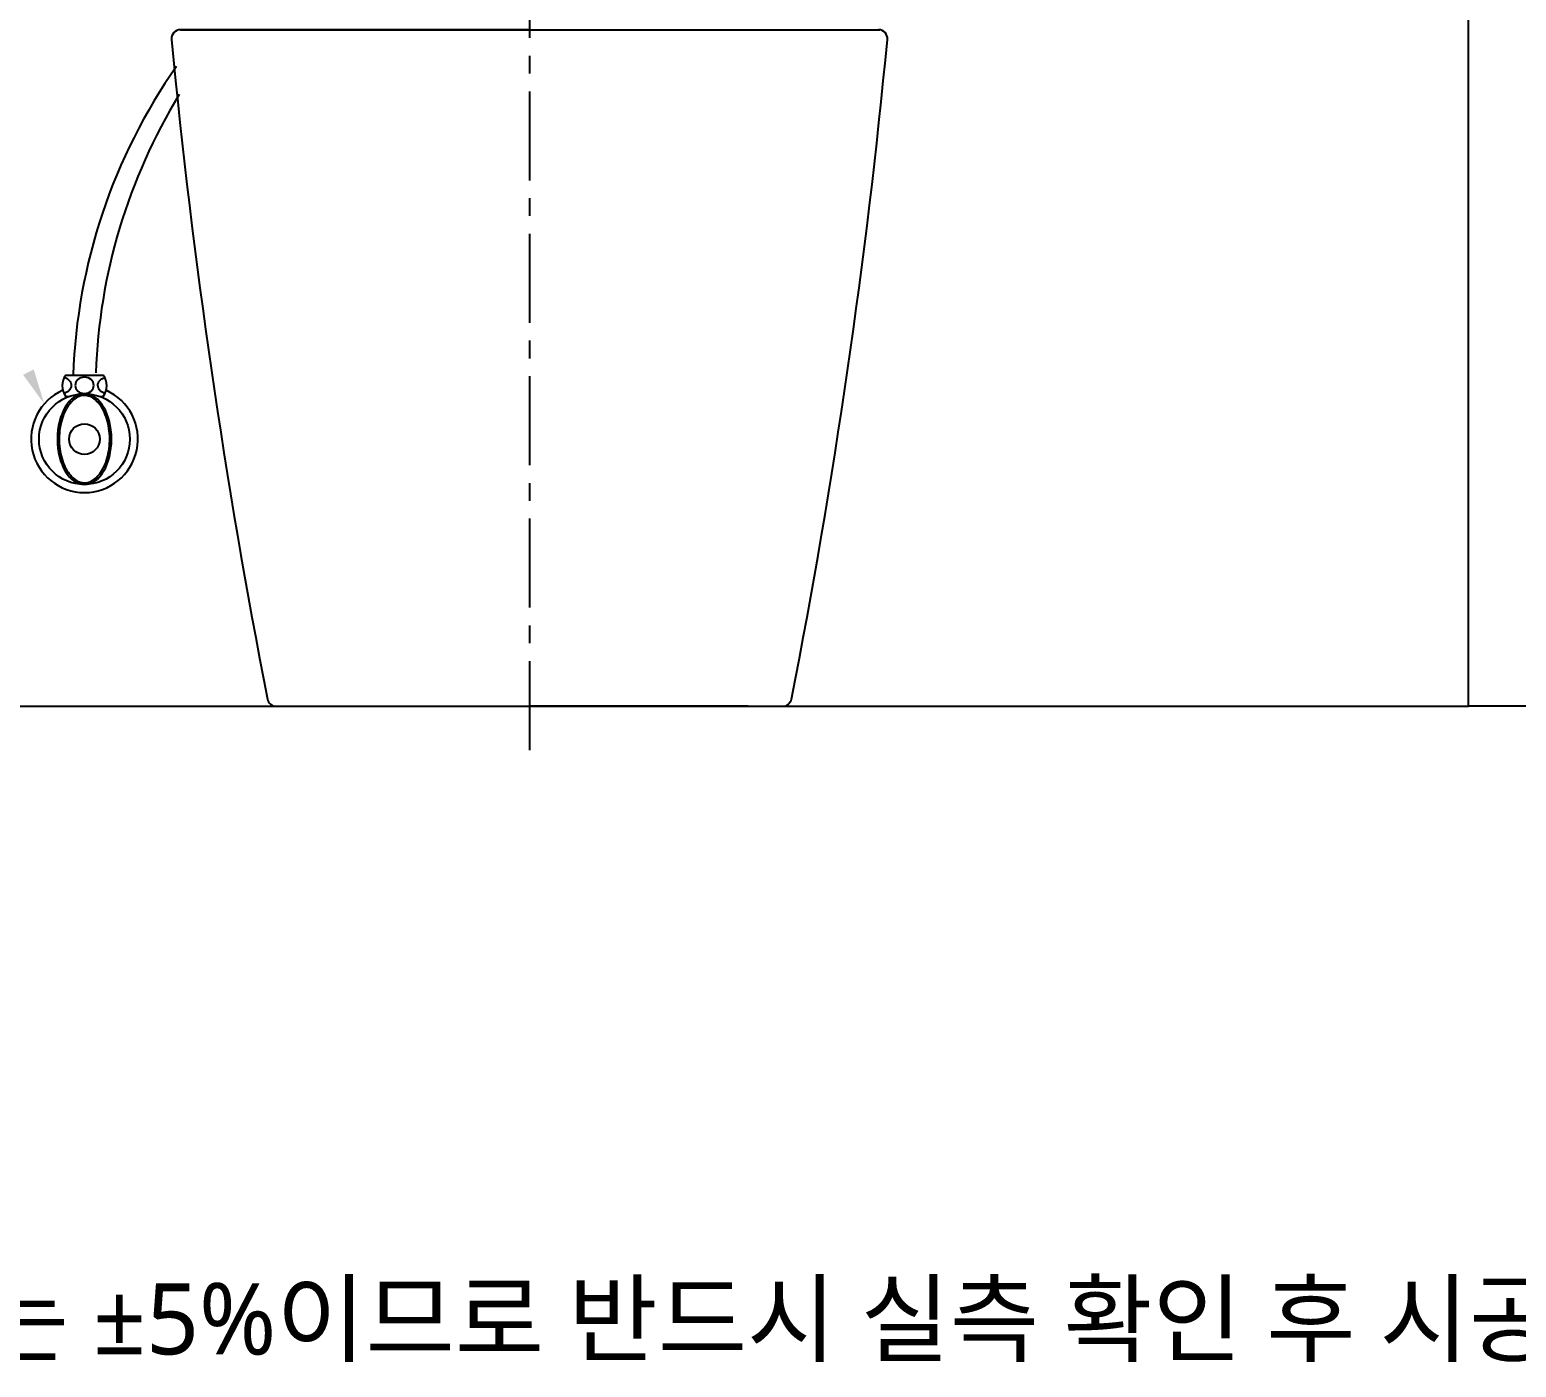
# Model space of a CAD drawing. Extents: x -2111 to 4214, y -25 to 2527.
# Drawn here: x -724 to 111, y -25 to 727 of the extents above; entities that cross this region are included whole.
import ezdxf

# ---------------------------------------------------------------- set-up
doc = ezdxf.new("R2010")
doc.units = 0
doc.header["$LTSCALE"] = 20
doc.header["$MEASUREMENT"] = 0
doc.linetypes.add('CENTER', pattern=[2, 1.25, -0.25, 0.25, -0.25])
doc.layers.get('0').update_dxf_attribs({"linetype": 'CONTINUOUS'})
for name, color, linetype in [('1', 7, 'CONTINUOUS'), ('3', 3, 'CONTINUOUS'), ('4', 4, 'CONTINUOUS'), ('6', 6, 'CONTINUOUS'), ('CENTER', 2, 'CENTER')]:
    doc.layers.add(name, color=color, linetype=linetype)
doc.styles.add('GHS', font='romans', dxfattribs={"bigfont": 'ghs'})

# ---------------------------------------------------------------- blocks, each defined once
blk = doc.blocks.new('A$C634E3D5E')
at = {"layer": '1', "color": 7, "linetype": 'Continuous'}
for points, knots in [([(33.67, 0), (32.32, 0), (29.64, 0), (25.97, 0), (22.59, 0), (19.52, 0), (16.76, 0), (14.3, 0), (12.14, 0), (10.29, 0), (8.73, 0), (7.94, 0), (7.55, 0)], [0, 0, 0, 0, 0.105459, 0.209691, 0.312701, 0.414493, 0.515073, 0.614447, 0.71262, 0.8096, 0.905391, 1, 1, 1, 1]), ([(204.29, 0), (199.66, 0), (190.42, 0), (176.56, 0), (162.73, 0), (148.91, 0), (135.12, 0), (121.35, 0), (107.6, 0), (98.46, 0), (33.67, 0)], [0, 0, 0, 0, 0.125169, 0.250193, 0.375121, 0.5, 0.624879, 0.749807, 0.874831, 1, 1, 1, 1]), ([(204.29, 0), (208.91, 0), (218.16, 0), (232.02, 0), (245.85, 0), (259.66, 0), (273.46, 0), (287.23, 0), (300.98, 0), (310.12, 0), (374.91, 0)], [0, 0, 0, 0, 0.125169, 0.250193, 0.375121, 0.5, 0.624879, 0.749807, 0.874831, 1, 1, 1, 1]), ([(374.91, 0), (376.26, 0), (378.94, 0), (382.6, 0), (385.98, 0), (389.05, 0), (391.82, 0), (394.28, 0), (396.44, 0), (398.28, 0), (399.84, 0), (400.63, 0), (401.03, 0)], [0, 0, 0, 0, 0.105459, 0.209691, 0.312701, 0.414493, 0.515073, 0.614447, 0.71262, 0.8096, 0.905391, 1, 1, 1, 1])]:
    blk.add_open_spline(points, degree=3, knots=knots, dxfattribs=at)

msp = doc.modelspace()

# ---------------------------------------------------------------- linework, layer by layer
at = {"color": 7}
for p, q in [((-639.52, 726.61), (-247.34, 726.61)), ((-585.68, 346.61), (-301.18, 346.61))]:
    msp.add_line(p, q, dxfattribs=at)
for centre, radius, start, end in [((-639.52, 721.61), 5, 90, 185.44611), ((-247.34, 721.61), 5, 354.55425, 90), ((3124.83, 1080.5), 3786.42, 185.44611, 191.11368), ((-4011.36, 1080.45), 3786.09, 348.88618, 354.55425), ((-585.68, 351.61), 5, 191.11368, 270.6065), ((-301.18, 351.61), 5, 270.00006, 348.88618)]:
    msp.add_arc(centre, radius, start, end, dxfattribs=at)
at = {"layer": '1', "color": 7, "linetype": 'Continuous'}
msp.add_line((-518.24, 346.61), (-518.24, 346.61), dxfattribs=at)
for points, knots in [([(-566.3, 346.61), (-566.18, 346.61), (-565.94, 346.61), (-565.31, 346.61), (-564.48, 346.61), (-563.43, 346.61), (-562.17, 346.61), (-559.69, 346.61), (-555.27, 346.61), (-547.7, 346.61), (-538.54, 346.61), (-529.1, 346.61), (-520.23, 346.61), (-512.27, 346.61), (-506.81, 346.61), (-504.07, 346.61)], [0, 0, 0, 0, 0.042148, 0.083956, 0.125542, 0.167024, 0.208525, 0.250164, 0.376072, 0.500051, 0.625014, 0.749928, 0.833695, 0.916647, 1, 1, 1, 1]), ([(-504.07, 346.61), (-500.71, 346.61), (-493.99, 346.61), (-483.9, 346.61), (-473.8, 346.61), (-463.69, 346.61), (-453.56, 346.61), (-446.81, 346.61), (-443.43, 346.61)], [0, 0, 0, 0, 0.166768, 0.333415, 0.5, 0.666585, 0.833232, 1, 1, 1, 1]), ([(-382.79, 346.61), (-386.15, 346.61), (-392.87, 346.61), (-402.96, 346.61), (-413.06, 346.61), (-423.17, 346.61), (-433.3, 346.61), (-440.05, 346.61), (-443.43, 346.61)], [0, 0, 0, 0, 0.166768, 0.333415, 0.5, 0.666585, 0.833232, 1, 1, 1, 1]), ([(-320.56, 346.61), (-320.68, 346.61), (-320.92, 346.61), (-321.55, 346.61), (-322.38, 346.61), (-323.43, 346.61), (-324.69, 346.61), (-327.17, 346.61), (-331.59, 346.61), (-339.16, 346.61), (-348.32, 346.61), (-357.76, 346.61), (-366.63, 346.61), (-374.59, 346.61), (-380.05, 346.61), (-382.79, 346.61)], [0, 0, 0, 0, 0.042148, 0.083956, 0.125542, 0.167024, 0.208525, 0.250164, 0.376072, 0.500051, 0.625014, 0.749928, 0.833695, 0.916647, 1, 1, 1, 1])]:
    msp.add_open_spline(points, degree=3, knots=knots, dxfattribs=at)
at = {"layer": '3', "color": 7}
msp.add_lwpolyline([(-1843.43, 2271.65), (-1843.43, 2527.02), (791.71, 2527.02), (791.71, 346.61), (84.07, 346.61)], dxfattribs=at)
at = {"layer": '3', "extrusion": (0, 0, -1)}
msp.add_solid([(727.9, 532.81), (715.99, 516.4), (721.93, 535.79)], dxfattribs=at)
at = {"layer": '4'}
for p, q in [((-703.93, 532.63), (-699.78, 532.63)), ((-699.78, 532.63), (-682.93, 532.63)), ((-703.93, 519.86), (-703.93, 520.63)), ((-703.93, 520.63), (-702.05, 520.63)), ((-702.68, 520.39), (-702.68, 520.63)), ((-684.81, 520.63), (-682.93, 520.63)), ((-684.18, 520.39), (-684.18, 520.63)), ((-682.93, 519.86), (-682.93, 520.63))]:
    msp.add_line(p, q, dxfattribs=at)
for radius in [25.5, 8.62]:
    msp.add_circle((-693.43, 496.63), radius, dxfattribs=at)
for centre, radius, start, end in [((-378.08, 521.36), 321.9, 145.00238, 177.99342), ((-365.38, 522.6), 321.9, 148.62033, 177.99342), ((-695.93, 526.63), 10, 143.1301, 216.8699), ((-690.93, 526.63), 10, 323.1301, 36.8699), ((-693.43, 496.63), 30, 113.91725, 66.08275)]:
    msp.add_arc(centre, radius, start, end, dxfattribs=at)
at = {"layer": '4', "extrusion": (0, 0, -1)}
for centre, start_param, end_param in [((-706.11, 526.85), 1.824119, 4.49897), ((-680.66, 526.85), 4.942097, 7.58465)]:
    msp.add_ellipse(centre, major_axis=(-5.23, 0), ratio=0.866391, start_param=start_param, end_param=end_param, dxfattribs=at)
for centre, major_axis, ratio in [((-693.43, 526.85), (-5.23, 0), 0.866391), ((-693.43, 496.63), (0, 25.5), 0.596529)]:
    msp.add_ellipse(centre, major_axis=major_axis, ratio=ratio, dxfattribs=at)
at = {"layer": '4'}
msp.add_open_spline([(-693.43, 521.13), (-691.35, 521.13), (-689.25, 520.32), (-685.35, 517.07), (-683.58, 514.63), (-680.86, 508.6), (-679.9, 505.02), (-679.05, 497.51), (-679.15, 493.58), (-680.39, 486.22), (-681.52, 482.8), (-684.53, 477.21), (-686.41, 475.05), (-690.41, 472.41), (-692.52, 471.91), (-696.67, 472.51), (-698.76, 473.63), (-702.51, 477.47), (-704.16, 480.17), (-706.57, 486.59), (-707.33, 490.3), (-707.8, 497.92), (-707.49, 501.82), (-705.89, 508.96), (-704.59, 512.19), (-701.32, 517.3), (-699.36, 519.16), (-696.04, 520.81), (-694.73, 521.13), (-693.43, 521.13)], degree=3, knots=[0, 0, 0, 0, 0.46111, 0.46111, 0.922219, 0.922219, 1.383329, 1.383329, 1.844439, 1.844439, 2.305549, 2.305549, 2.766658, 2.766658, 3.227768, 3.227768, 3.688878, 3.688878, 4.149988, 4.149988, 4.611097, 4.611097, 5.072207, 5.072207, 5.533317, 5.533317, 5.994427, 5.994427, 6.283185, 6.283185, 6.283185, 6.283185], dxfattribs=at)
at = {"layer": '6'}
msp.add_lwpolyline([(-616.98, 2271.65), (-1843.43, 2271.65), (-1843.43, 346.61), (84.07, 346.61), (84.07, 1346.61)], dxfattribs=at)
at = {"layer": 'CENTER', "color": 1, "linetype": 'CENTER', "ltscale": 2}
msp.add_line((-443.43, 931.98), (-443.43, 321.46), dxfattribs=at)

# ---------------------------------------------------------------- block references
at = {"color": 9}
msp.add_blockref('A$C634E3D5E', (-647.72, 726.61), dxfattribs=at)

# ---------------------------------------------------------------- texts
at = {"layer": '3', "color": 1, "insert": (-1856.29, 22.5), "char_height": 40, "attachment_point": 1, "style": 'GHS'}
msp.add_mtext_dynamic_manual_height_columns('{\\fNanumGothic|b0|i0|c129|p50;※주의: 비데 개폐높이 포함, 설치부위 도기허용차는 ±5%이므로 반드시 실측 확인 후 시공하십시오.}', width=2648.2618, gutter_width=13.51, heights=[0], dxfattribs=at)

doc.saveas('drawing.dxf')
